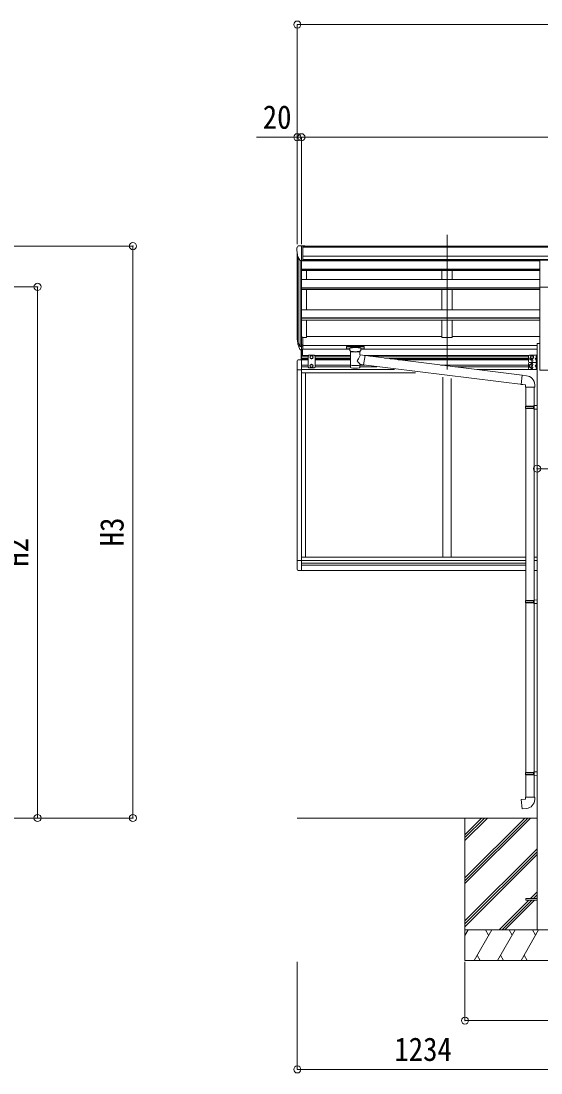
# Model space of a CAD drawing. Units: millimetres at full size, sheet at 1:35. Extents: x -9783 to 9892, y -6828 to 6752.
# Drawn here: x -4755 to -2199, y -1971 to 3203 of the extents above; entities that cross this region are included whole.
import ezdxf
from ezdxf.enums import TextEntityAlignment as Align

# ---------------------------------------------------------------- set-up
doc = ezdxf.new("R2010")
doc.units = ezdxf.units.MM
doc.header["$LTSCALE"] = 35
doc.header["$PDMODE"] = 32
doc.header["$PDSIZE"] = 35
for name, color, linetype, lineweight in [('0-0_0', 7, 'Continuous', 9), ('0-1_本体', 4, 'Continuous', 9), ('0-2_部品', 7, 'Continuous', 9), ('0-8_PARTS2', 2, 'Continuous', 9), ('0-A_寸法', 4, 'Continuous', 9), ('1-1_GLASS', 4, 'Continuous', 9), ('1-2_GLASS_SEAL', 7, 'Continuous', 9)]:
    doc.layers.add(name, color=color, linetype=linetype, lineweight=lineweight)
doc.styles.add('ＭＳ ゴシック', font='')
doc.styles.get('ＭＳ ゴシック').set_extended_font_data('MS Gothic')

msp = doc.modelspace()

# ---------------------------------------------------------------- linework, layer by layer
at = {"layer": '0-0_0'}
for p, q in [((-3396.66, -717.27), (-2217.66, -717.27)), ((-2572.46, -717.27), (-2572.46, -1417.27)), ((-2572.46, -1011.45), (-2278.28, -717.27)), ((-2572.46, -1025.59), (-2264.14, -717.27)), ((-2572.46, -1039.73), (-2249.99, -717.27)), ((-2572.46, -827.6), (-2462.13, -717.27)), ((-2572.46, -813.46), (-2476.27, -717.27)), ((-2572.46, -799.32), (-2490.41, -717.27)), ((-2572.46, -1223.58), (-2217.66, -868.78)), ((-2572.46, -1237.72), (-2217.66, -882.93)), ((-2572.46, -1251.87), (-2217.66, -897.07)), ((-2249.52, -1112.77), (-2217.66, -1080.92)), ((-2404.02, -1267.27), (-2258.52, -1121.77)), ((-2389.87, -1267.27), (-2244.37, -1121.77)), ((-2375.73, -1267.27), (-2230.23, -1121.77)), ((-2235.37, -1112.77), (-2217.66, -1095.06)), ((-2221.23, -1112.77), (-2217.66, -1109.2)), ((-1772.46, -1267.27), (-2572.46, -1267.27)), ((-2572.46, -1294.78), (-2556.58, -1267.27)), ((-2527.71, -1417.27), (-2441.11, -1267.27)), ((-2456.11, -1293.25), (-2471.11, -1267.27)), ((-2412.24, -1417.27), (-2325.64, -1267.27)), ((-2340.64, -1293.26), (-2355.64, -1267.27)), ((-2296.77, -1417.27), (-2210.17, -1267.27)), ((-2225.17, -1293.26), (-2240.17, -1267.27)), ((-2512.71, -1391.29), (-2497.71, -1417.27)), ((-2397.24, -1391.29), (-2382.24, -1417.27)), ((-2281.77, -1391.29), (-2266.77, -1417.27)), ((-2572.46, -1417.27), (-1772.46, -1417.27))]:
    msp.add_line(p, q, dxfattribs=at)
at = {"layer": '0-1_本体'}
for p, q in [((-3370.16, 2095.71), (2334.84, 2095.71)), ((-3370.16, 2090.35), (2334.84, 2090.35)), ((-3396.66, 1645.44), (-3396.66, 2058.95)), ((-3392.37, 2040.15), (-3392.37, 1621.17)), ((-3382.66, 2024.8), (-3382.66, 1603.17)), ((-3376.66, 2025.32), (-3376.66, 1647.61)), ((-3376.66, 2023.83), (-2205.16, 2023.83)), ((-3370.16, 2046.83), (2344.84, 2046.83)), ((-3370.16, 2029.16), (2344.84, 2029.16)), ((-2205.16, 2026.79), (-3370.16, 2026.79)), ((-2685.66, 2026.79), (-2685.66, 2023.83)), ((-2635.66, 2026.79), (-2635.66, 2023.83)), ((-3376.66, 1981.87), (-2205.16, 1981.87)), ((-3376.66, 1980.18), (-2205.16, 1980.18)), ((-3376.66, 1976.39), (-2205.16, 1976.39)), ((-3351.66, 1930.97), (-3351.66, 1976.39)), ((-2685.66, 1976.39), (-2685.66, 1930.97)), ((-2635.66, 1976.39), (-2635.66, 1930.97)), ((-3376.66, 1930.97), (-2205.16, 1930.97)), ((-3376.66, 1890.39), (-2205.16, 1890.39)), ((-3376.66, 1888.7), (-2205.16, 1888.7)), ((-3376.66, 1881.83), (-2205.16, 1881.83)), ((-3351.66, 1782.73), (-3351.66, 1881.83)), ((-2685.66, 1881.83), (-2685.66, 1782.73)), ((-2635.66, 1881.83), (-2635.66, 1782.73)), ((-2205.16, 1486.18), (-2205.16, 1893.13)), ((-3376.66, 1782.73), (-2205.16, 1782.73)), ((-3376.66, 1743.59), (-2205.16, 1743.59)), ((-3376.66, 1741.92), (-2205.16, 1741.92)), ((-3376.66, 1732.28), (-2205.16, 1732.28)), ((-3351.66, 1646.78), (-3351.66, 1732.28)), ((-2685.66, 1732.28), (-2685.66, 1646.78)), ((-3370.16, 1646.78), (-3351.66, 1646.78)), ((-3370.16, 1607.69), (-2217.66, 1607.69)), ((-3370.16, 1606.31), (-2217.66, 1606.31)), ((-3351.66, 1651.99), (-2685.66, 1651.99)), ((-2635.66, 1651.99), (-2205.16, 1651.99)), ((-2217.66, 1616.18), (-2217.66, -1263.82)), ((-2217.66, 1616.18), (-2205.16, 1616.18)), ((-3370.16, 1589.13), (-3138.66, 1589.13)), ((-3084.66, 1589.13), (-2217.66, 1589.13)), ((-2205.16, 1486.18), (-2120.16, 1486.18))]:
    msp.add_line(p, q, dxfattribs=at)
msp.add_lwpolyline([(-2635.66, 1732.28), (-2635.66, 1646.78), (-2685.66, 1646.78)], dxfattribs=at)
at = {"layer": '0-2_部品'}
for p, q in [((-3398.66, 2087.94), (-3398.66, 2087.31)), ((-3391.75, 2096.74), (-3395.81, 2090.93)), ((-3388.66, 2097.31), (-3390.99, 2097.17)), ((-3388.66, 2097.31), (-3370.16, 2097.31)), ((-3376.66, 2024.32), (-3376.66, 2097.31)), ((-3370.16, 2097.31), (-3360.16, 2097.22)), ((-3370.16, 2025.32), (-3370.16, 2097.31)), ((-3360.16, 2095.71), (-3360.16, 2097.22)), ((-3384.28, 2026.14), (-3393.56, 2042.2)), ((-3376.66, 2024.32), (-3381.87, 2024.64)), ((-3370.16, 2025.32), (-3376.66, 2025.32)), ((-2205.16, 2027.28), (-2120.16, 2027.28)), ((-2205.16, 1893.13), (-2205.16, 2027.28)), ((-2205.16, 1893.13), (-2120.16, 1893.13)), ((-3394.27, 1621.98), (-3384.1, 1602.81)), ((-3383.09, 1604.06), (-3392.85, 1622.48)), ((-3391.68, 1605.13), (-3384.1, 1587.64)), ((-3376.66, 1648.02), (-3376.66, 1586.14)), ((-3370.16, 1648.02), (-3376.66, 1648.02)), ((-3370.16, 1609.71), (-3376.66, 1609.71)), ((-3370.16, 1604.31), (-3376.66, 1604.31)), ((-3370.16, 1648.02), (-3370.16, 1586.96)), ((-3376.66, 1603.31), (-3381.79, 1603.31)), ((-3376.66, 1601.31), (-3381.5, 1601.31)), ((-3376.66, 1586.14), (-3381.5, 1586.14)), ((-3370.16, 1586.96), (-3376.66, 1586.96)), ((-3155.16, 1601.25), (-3155.16, 1590.49)), ((-3155.16, 1601.06), (-3155.16, 1599.51)), ((-3153.16, 1601.91), (-3070.16, 1601.91)), ((-3153.16, 1599.73), (-3070.16, 1599.73)), ((-3153.16, 1589.82), (-3138.66, 1589.82)), ((-3138.66, 1583.02), (-3138.66, 1593.29)), ((-3134.56, 1578.51), (-3134.57, 1498.22)), ((-3088.76, 1560.94), (-3088.76, 1578.53)), ((-3063.54, 1557.03), (-3088.76, 1560.95)), ((-3084.66, 1583.02), (-3084.66, 1593.29)), ((-3084.66, 1589.82), (-3070.16, 1589.82)), ((-3063.54, 1557.03), (-3070.56, 1511.78)), ((-3068.16, 1601.25), (-3068.16, 1590.49)), ((-3063.54, 1557.03), (-2291.57, 1460.24)), ((-3088.74, 1498.22), (-3088.76, 1514.85)), ((-3088.76, 1514.6), (-3070.56, 1511.78)), ((-3070.56, 1511.78), (-2275.66, 1412.67)), ((-2291.57, 1460.24), (-2295.58, 1414.41)), ((-2270.74, 1458.41), (-2291.57, 1460.24)), ((-2275.66, 1402.67), (-2229.66, 1402.67)), ((-2273.66, 1402.67), (-2273.66, 1308.67)), ((-2231.66, 1402.67), (-2231.66, 1311.23)), ((-2229.66, 1402.67), (-2229.66, 1413.59)), ((-2275.66, 1306.67), (-2274.66, 1308.67)), ((-2275.66, 1306.67), (-2231.66, 1306.67)), ((-2275.66, 1306.67), (-2275.66, 1298.67)), ((-2275.66, 1298.67), (-2231.66, 1298.67)), ((-2275.66, 1298.67), (-2274.66, 1296.67)), ((-2274.66, 1308.67), (-2231.66, 1308.67)), ((-2274.66, 1296.67), (-2231.66, 1296.67)), ((-2273.66, 1296.67), (-2273.66, 352.48)), ((-2236.13, 1306.67), (-2236.56, 1308.67)), ((-2233.66, 1311.17), (-2217.66, 1311.64)), ((-2233.66, 1309.17), (-2233.66, 1311.17)), ((-2233.66, 1309.17), (-2231.66, 1309.17)), ((-2233.66, 1294.17), (-2233.66, 1296.17)), ((-2233.66, 1294.17), (-2217.66, 1293.7)), ((-2231.66, 1294.11), (-2231.66, 355.04)), ((-2217.66, 1311.64), (-2217.66, 1293.7)), ((-2275.66, 350.48), (-2274.66, 352.48)), ((-2275.66, 350.48), (-2231.66, 350.48)), ((-2275.66, 350.48), (-2275.66, 342.48)), ((-2275.66, 342.48), (-2231.66, 342.48)), ((-2275.66, 342.48), (-2274.66, 340.48)), ((-2274.66, 352.48), (-2231.66, 352.48)), ((-2274.66, 340.48), (-2231.66, 340.48)), ((-2273.66, 340.48), (-2273.66, -492.68)), ((-2236.13, 350.48), (-2236.56, 352.48)), ((-2233.66, 354.98), (-2217.66, 355.45)), ((-2233.66, 352.98), (-2233.66, 354.98)), ((-2233.66, 352.98), (-2231.66, 352.98)), ((-2233.66, 337.98), (-2233.66, 339.98)), ((-2233.66, 337.98), (-2217.66, 337.51)), ((-2231.66, 337.92), (-2231.66, -490.12)), ((-2217.66, 355.45), (-2217.66, 337.51)), ((-2275.66, -494.68), (-2274.66, -492.68)), ((-2275.66, -494.68), (-2231.66, -494.68)), ((-2275.66, -494.68), (-2275.66, -502.68)), ((-2275.66, -502.68), (-2231.66, -502.68)), ((-2275.66, -502.68), (-2274.66, -504.68)), ((-2274.66, -492.68), (-2231.66, -492.68)), ((-2274.66, -504.68), (-2231.66, -504.68)), ((-2273.66, -504.68), (-2273.66, -614.68)), ((-2236.13, -494.68), (-2236.56, -492.68)), ((-2233.66, -490.18), (-2217.66, -489.71)), ((-2233.66, -492.18), (-2233.66, -490.18)), ((-2233.66, -492.18), (-2231.66, -492.18)), ((-2233.66, -507.18), (-2233.66, -505.18)), ((-2233.66, -507.18), (-2217.66, -507.65)), ((-2231.66, -507.24), (-2231.66, -614.68)), ((-2217.66, -489.71), (-2217.66, -507.65)), ((-2275.66, -614.68), (-2229.66, -614.68)), ((-2275.66, -624.68), (-2275.66, -614.68)), ((-2229.66, -614.68), (-2229.66, -625.59))]:
    msp.add_line(p, q, dxfattribs=at)
at = {"layer": '0-2_部品', "color": 4}
for p, q in [((-2272.46, -1112.77), (-2272.46, -1121.77)), ((-2217.66, -1112.77), (-2272.46, -1112.77)), ((-2217.66, -1121.77), (-2272.46, -1121.77))]:
    msp.add_line(p, q, dxfattribs=at)
at = {"layer": '0-2_部品'}
for points in [[(-3155.16, 1601.25), (-3155.12, 1601.44), (-3155.04, 1601.58), (-3154.94, 1601.67), (-3154.84, 1601.73), (-3154.72, 1601.78), (-3154.42, 1601.84), (-3153.93, 1601.89), (-3153.39, 1601.91), (-3153.16, 1601.91)], [(-3155.16, 1590.49), (-3155.12, 1590.29), (-3155.04, 1590.15), (-3154.94, 1590.06), (-3154.84, 1590), (-3154.72, 1589.95), (-3154.42, 1589.89), (-3153.93, 1589.85), (-3153.39, 1589.83), (-3153.16, 1589.82)], [(-3138.62, 1583.07), (-3138.64, 1582.72), (-3138.4, 1581.76), (-3137.88, 1580.88), (-3137.07, 1580.04), (-3135.96, 1579.24), (-3134.56, 1578.51)], [(-3088.76, 1578.53), (-3088.53, 1578.62), (-3087.17, 1579.36), (-3086.06, 1580.2), (-3085.3, 1581.07), (-3084.84, 1581.97), (-3084.67, 1582.85)], [(-3070.16, 1601.91), (-3069.81, 1601.91), (-3069.28, 1601.88), (-3068.83, 1601.83), (-3068.52, 1601.75), (-3068.35, 1601.65), (-3068.23, 1601.52), (-3068.17, 1601.34), (-3068.16, 1601.25)], [(-3070.16, 1589.82), (-3069.81, 1589.83), (-3069.28, 1589.85), (-3068.83, 1589.9), (-3068.52, 1589.98), (-3068.35, 1590.08), (-3068.23, 1590.22), (-3068.17, 1590.4), (-3068.16, 1590.49)], [(-2295.58, 1414.41), (-2275.66, 1412.67), (-2275.66, 1402.67)], [(-2236.13, 1306.67), (-2236.13, 1298.67), (-2236.56, 1296.67)], [(-2233.66, 1296.17), (-2231.66, 1296.17), (-2231.66, 1309.17)], [(-2236.13, 350.48), (-2236.13, 342.48), (-2236.56, 340.48)], [(-2233.66, 339.98), (-2231.66, 339.98), (-2231.66, 352.98)], [(-2236.13, -494.68), (-2236.13, -502.68), (-2236.56, -504.68)], [(-2233.66, -505.18), (-2231.66, -505.18), (-2231.66, -492.18)], [(-2270.74, -670.42), (-2291.57, -672.25), (-2295.58, -626.42), (-2275.66, -624.68)]]:
    msp.add_lwpolyline(points, dxfattribs=at)
for centre, radius, start, end in [((-3395.66, 2087.94), 3, 93, 180), ((-3196.66, 2087.31), 202, 180, 192.90261), ((-3390.93, 2096.17), 1, 93.5, 145), ((-3381.68, 2027.64), 3, 210, 266.5), ((-3308, 1644.15), 89.07, 174.49576, 194.41188), ((-3308.71, 1648.43), 88.05, 177.22392, 197.21071), ((-3263.44, 1641.21), 133.22, 183.27987, 195.71302), ((-3381.79, 1604.81), 1.5, 210, 270), ((-3381.5, 1604.31), 3, 210, 270), ((-3381.5, 1589.14), 3, 210, 270), ((-2274.66, 1413.59), 45, 0, 85), ((-2274.66, -625.59), 45, 275, 0)]:
    msp.add_arc(centre, radius, start, end, dxfattribs=at)
for centre, major_axis, ratio, start_param, end_param in [((-3153.16, 1599.51), (2, 0), 0.109601, 1.5707963, 3.1415927), ((-3111.66, 1593.29), (27, 0), 0.122176, 6.2831853, 9.424778), ((-3111.65, 1578.06), (-22.91, 0.42), 0.072511, 0.0008029, 1.5715993), ((-3111.65, 1576.44), (-22.91, 0.42), 0.072511, 0.0008029, 1.5715993), ((-3111.67, 1578.06), (22.92, 0.42), 0.07247, 4.71158, 6.2823764), ((-3111.67, 1576.44), (22.92, 0.42), 0.07247, 4.71158, 6.2823764), ((-3111.66, 1534.4), (-22.81, -26.62), 0.234429, 1.6855472, 3.1268519), ((-3100.66, 1583.02), (16, 0), 0.361356, 6.2636979, 6.2831853), ((-3070.16, 1599.51), (2, 0), 0.109601, 0, 1.5707963), ((-3111.66, 1510.66), (22.91, 0), 0.122865, 3.1415927, 6.2831853), ((-3109.1, 1537.05), (20.32, -22.25), 0.045535, 0.0389954, 1.3075346), ((-3111.66, 1498.22), (22.92, 0), 0.101955, 3.1415499, 6.2833984)]:
    msp.add_ellipse(centre, major_axis=major_axis, ratio=ratio, start_param=start_param, end_param=end_param, dxfattribs=at)
at = {"layer": '0-8_PARTS2'}
msp.add_line((-2660.66, 1488.93), (-2660.66, 2151.46), dxfattribs=at)
at = {"layer": '0-A_寸法', "color": 6}
for p, q in [((-3396.66, 3185.28), (-3396.66, 2104.82)), ((-3396.66, 3185.28), (8099.34, 3185.28)), ((-3396.66, 2631.08), (-3596.66, 2631.08)), ((-3396.66, 2631.08), (-3396.66, 2104.82)), ((-3376.66, 2631.08), (-3396.66, 2631.08)), ((-3376.66, 2631.08), (2351.34, 2631.08)), ((-3376.66, 2631.08), (-3376.66, 2104.82)), ((-3376.66, 2631.08), (-3376.66, 2104.82)), ((-4204.87, 2095.73), (-5002.71, 2095.73)), ((-4204.87, -717.27), (-4204.87, 2095.73)), ((-4673.88, 1895.33), (-5002.71, 1895.33)), ((-4673.88, 1895.33), (-4673.88, -717.27)), ((-4673.88, -717.27), (-5002.71, -717.27)), ((-4204.87, -717.27), (-4673.88, -717.27)), ((-3396.66, -1953.64), (-3396.66, -1424.69)), ((-2572.46, -1713.66), (-2572.46, -1424.69)), ((-2572.46, -1713.66), (-1772.46, -1713.66)), ((-3396.66, -1953.64), (-2162.66, -1953.64))]:
    msp.add_line(p, q, dxfattribs=at)
msp.add_lwpolyline([(-2217.66, 1001.09), (-2107.66, 1001.09), (-1559.13, 1001.09)], dxfattribs=at)
for p in [(-3396.66, 3185.28), (-3396.66, 2631.08), (-3376.66, 2631.08), (-4204.87, 2095.73), (-4673.88, 1895.33), (-2217.66, 1001.09), (-4673.88, -717.27), (-4204.87, -717.27), (-2572.46, -1713.66), (-3396.66, -1953.64)]:
    msp.add_point(p, dxfattribs=at)
at = {"layer": '1-1_GLASS'}
for p, q in [((-3376.66, 1557.62), (-3341.16, 1557.62)), ((-3376.66, 1554.12), (-3344.16, 1554.12)), ((-3312.16, 1557.62), (-3134.56, 1557.62)), ((-3309.16, 1554.12), (-3134.56, 1554.12)), ((-3068.17, 1557.62), (-2257.45, 1557.62)), ((-3040.25, 1554.12), (-2259.43, 1554.12)), ((-3376.66, 1545.12), (-3344.16, 1545.12)), ((-3376.66, 1541.62), (-3344.16, 1541.62)), ((-3376.66, 1537.11), (-3376.66, 500.12)), ((-3344.16, 1536.62), (-3376.66, 1536.62)), ((-3376.66, 1510.62), (-3344.16, 1510.62)), ((-3376.66, 1501.62), (-3344.16, 1501.62)), ((-3309.16, 1545.12), (-3134.56, 1545.12)), ((-3309.16, 1541.62), (-3134.56, 1541.62)), ((-3134.56, 1536.62), (-3309.16, 1536.62)), ((-3309.16, 1510.62), (-3134.56, 1510.62)), ((-3309.16, 1501.62), (-3134.57, 1501.62)), ((-3088.75, 1510.62), (-3063.08, 1510.62)), ((-3088.74, 1501.62), (-3005.13, 1501.62)), ((-2968.48, 1545.12), (-2259.46, 1545.12)), ((-2940.56, 1541.62), (-2259.46, 1541.62)), ((-2568.58, 1536.62), (-2900.69, 1536.62)), ((-2693.34, 1510.62), (-2259.46, 1510.62)), ((-2621.56, 1501.62), (-2259.46, 1501.62)), ((-2259.46, 1536.62), (-2568.58, 1536.62)), ((-3396.66, 1487.92), (-3396.66, 549.31)), ((-2918.19, 1488.12), (-3376.66, 1488.12)), ((-2815.16, 1472.12), (-3376.66, 1472.12)), ((-3356.66, 1472.61), (-3356.66, 565.12)), ((-2680.66, 1451.23), (-2680.66, 565.12)), ((-2513.9, 1488.12), (-2217.66, 1488.12)), ((-2640.66, 1445.02), (-2640.66, 565.12)), ((-3376.66, 565.12), (-2273.66, 565.12)), ((-3376.66, 549.12), (-2273.66, 549.12)), ((-3376.66, 535.62), (-2275.66, 535.62)), ((-3376.66, 526.62), (-2273.66, 526.62)), ((-2231.66, 565.12), (-2217.66, 565.12)), ((-2231.66, 549.12), (-2217.66, 549.12)), ((-3376.66, 500.62), (-2273.66, 500.62)), ((-2231.66, 500.62), (-2217.66, 500.62))]:
    msp.add_line(p, q, dxfattribs=at)
at = {"layer": '1-2_GLASS_SEAL'}
for p, q in [((-3378.16, 1537.11), (-3378.16, 1586.14)), ((-3376.66, 1537.11), (-3376.66, 1586.96)), ((-3371.16, 1557.62), (-3371.16, 1586.96)), ((-3340.16, 1558.62), (-3344.16, 1554.62)), ((-3344.16, 1554.62), (-3344.16, 1501.12)), ((-3313.16, 1558.62), (-3340.16, 1558.62)), ((-3313.16, 1558.62), (-3309.16, 1554.62)), ((-3309.16, 1501.12), (-3309.16, 1554.62)), ((-2259.66, 1553.62), (-2259.66, 1528.62)), ((-2254.66, 1558.62), (-2217.66, 1558.62)), ((-2220.66, 1554.12), (-2221.46, 1553.97)), ((-2220.16, 1558.62), (-2220.16, 1523.62)), ((-2217.66, 1558.62), (-2217.66, 1523.62)), ((-3397.16, 1530.82), (-3397.16, 1487.92)), ((-3376.66, 1537.12), (-3391.95, 1536.31)), ((-3340.16, 1497.12), (-3344.16, 1501.12)), ((-3326.66, 1513.62), (-3333.16, 1509.87)), ((-3333.16, 1509.87), (-3333.16, 1502.36)), ((-3333.16, 1502.36), (-3326.66, 1498.61)), ((-3320.16, 1509.87), (-3326.66, 1513.62)), ((-3326.66, 1498.61), (-3320.16, 1502.36)), ((-3320.16, 1502.36), (-3320.16, 1509.87)), ((-3313.16, 1497.12), (-3309.16, 1501.12)), ((-2259.66, 1518.62), (-2259.66, 1493.62)), ((-2254.66, 1523.62), (-2217.66, 1523.62)), ((-2254.66, 1523.62), (-2217.66, 1523.62)), ((-2220.16, 1541.12), (-2227.16, 1541.12)), ((-2220.16, 1506.12), (-2227.16, 1506.12)), ((-2220.66, 1546.12), (-2221.46, 1546.26)), ((-2220.66, 1536.12), (-2221.46, 1535.97)), ((-2220.66, 1528.12), (-2221.46, 1528.26)), ((-2220.66, 1519.12), (-2221.46, 1518.97)), ((-2220.66, 1511.12), (-2221.46, 1511.26)), ((-2220.66, 1501.12), (-2221.46, 1500.97)), ((-2220.66, 1546.12), (-2220.16, 1546.2)), ((-2220.66, 1528.12), (-2220.16, 1528.2)), ((-2220.66, 1511.12), (-2220.16, 1511.2)), ((-2220.16, 1523.62), (-2220.16, 1488.62)), ((-2217.66, 1523.62), (-2217.66, 1488.62)), ((-3376.66, 1487.92), (-3397.16, 1487.92)), ((-3313.16, 1497.12), (-3340.16, 1497.12)), ((-2254.66, 1488.62), (-2217.66, 1488.62)), ((-2220.66, 1493.12), (-2221.46, 1493.26)), ((-2220.66, 1493.12), (-2220.16, 1493.2)), ((-3376.66, 549.31), (-3397.16, 549.31)), ((-3397.16, 506.4), (-3397.16, 549.31)), ((-3376.66, 500.11), (-3391.95, 500.91))]:
    msp.add_line(p, q, dxfattribs=at)
for points in [[(-3333.16, 1553.37), (-3326.66, 1557.12), (-3320.16, 1553.37)], [(-3320.16, 1553.37), (-3320.16, 1545.86), (-3326.66, 1542.11), (-3333.16, 1545.86), (-3333.16, 1553.37)], [(-2219.77, 1550.12), (-2220.4, 1551.3), (-2222.64, 1552.42)], [(-2220.66, 1546.12), (-2220.66, 1554.12), (-2220.16, 1554.03), (-2220.16, 1546.2)], [(-2220.16, 1546.12), (-2227.16, 1541.12), (-2220.16, 1536.12)], [(-2220.16, 1511.12), (-2227.16, 1506.12), (-2220.16, 1501.12)], [(-2219.77, 1550.12), (-2220.4, 1548.93), (-2222.64, 1547.82)], [(-2219.77, 1532.12), (-2220.4, 1533.3), (-2222.64, 1534.42)], [(-2219.77, 1532.12), (-2220.4, 1530.93), (-2222.64, 1529.82)], [(-2219.77, 1515.12), (-2220.4, 1516.3), (-2222.64, 1517.42)], [(-2219.77, 1515.12), (-2220.4, 1513.93), (-2222.64, 1512.82)], [(-2220.66, 1528.12), (-2220.66, 1536.12), (-2220.16, 1536.03), (-2220.16, 1528.2)], [(-2220.66, 1511.12), (-2220.66, 1519.12), (-2220.16, 1519.03), (-2220.16, 1511.2)], [(-2220.66, 1493.12), (-2220.66, 1501.12), (-2220.16, 1501.03), (-2220.16, 1493.2)], [(-2219.77, 1497.12), (-2220.4, 1498.3), (-2222.64, 1499.42)], [(-2219.77, 1497.12), (-2220.4, 1495.93), (-2222.64, 1494.82)]]:
    msp.add_lwpolyline(points, dxfattribs=at)
for points in [[(-2242.66, 1542.11), (-2236.16, 1545.86), (-2236.16, 1553.37), (-2242.66, 1557.12), (-2249.16, 1553.37), (-2249.16, 1545.86)], [(-2249.66, 1498.61), (-2243.16, 1502.36), (-2243.16, 1509.87), (-2249.66, 1513.62), (-2256.16, 1509.87), (-2256.16, 1502.36)]]:
    msp.add_lwpolyline(points, close=True, dxfattribs=at)
for centre, radius in [((-3326.66, 1549.62), 8.5), ((-3326.66, 1549.62), 7.5), ((-3326.66, 1549.62), 6.5), ((-2242.66, 1549.62), 8.5), ((-2242.66, 1549.62), 7.5), ((-2242.66, 1549.62), 6.5), ((-3326.66, 1506.12), 8.5), ((-3326.66, 1506.12), 7.5), ((-3326.66, 1506.12), 6.5), ((-2249.66, 1506.12), 8.5), ((-2249.66, 1506.12), 7.5), ((-2249.66, 1506.12), 6.5), ((-2242.66, 1532.62), 4.25)]:
    msp.add_circle(centre, radius, dxfattribs=at)
for centre, radius, start, end in [((-2254.66, 1553.62), 5, 90, 180), ((-2216.56, 1550.12), 6.5, 147.94412, 212.05588), ((-2221.3, 1553.09), 0.9, 100, 147.94412), ((-3391.66, 1530.82), 5.5, 93, 180), ((-2254.66, 1528.62), 5, 180, 270), ((-2254.66, 1518.62), 5, 90, 180), ((-2249.66, 1541.12), 4.25, 94.76077, 6.29431), ((-2242.66, 1514.62), 4.25, 274.76077, 186.29431), ((-2242.66, 1497.62), 4.25, 173.70569, 85.23923), ((-2216.56, 1532.12), 6.5, 147.94412, 212.05588), ((-2216.56, 1515.12), 6.5, 147.94412, 212.05588), ((-2216.56, 1497.12), 6.5, 147.94412, 212.05588), ((-2221.3, 1547.14), 0.9, 212.05588, 260), ((-2221.3, 1535.09), 0.9, 100, 147.94412), ((-2221.3, 1529.14), 0.9, 212.05588, 260), ((-2221.3, 1518.09), 0.9, 100, 147.94412), ((-2221.3, 1512.14), 0.9, 212.05588, 260), ((-2221.3, 1500.09), 0.9, 100, 147.94412), ((-2254.66, 1493.62), 5, 180, 270), ((-2221.3, 1494.14), 0.9, 212.05588, 260), ((-3391.66, 506.4), 5.5, 180, 267)]:
    msp.add_arc(centre, radius, start, end, dxfattribs=at)

# ---------------------------------------------------------------- texts
at = {"layer": '0-A_寸法', "color": 7, "style": 'ＭＳ ゴシック', "width": 0.9}
for s, p in [('20', (-3566.66, 2638.08)), ('1234', (-2919.66, -1946.64))]:
    msp.add_text(s, height=115.5, dxfattribs=at).set_placement(p, align=Align.BOTTOM_LEFT)
for s, p in [('H3', (-4216.12, 619.23)), ('H2', (-4685.13, 519.03))]:
    msp.add_text(s, height=115.5, rotation=90, dxfattribs=at).set_placement(p, align=Align.BOTTOM_LEFT)

doc.saveas('drawing.dxf')
